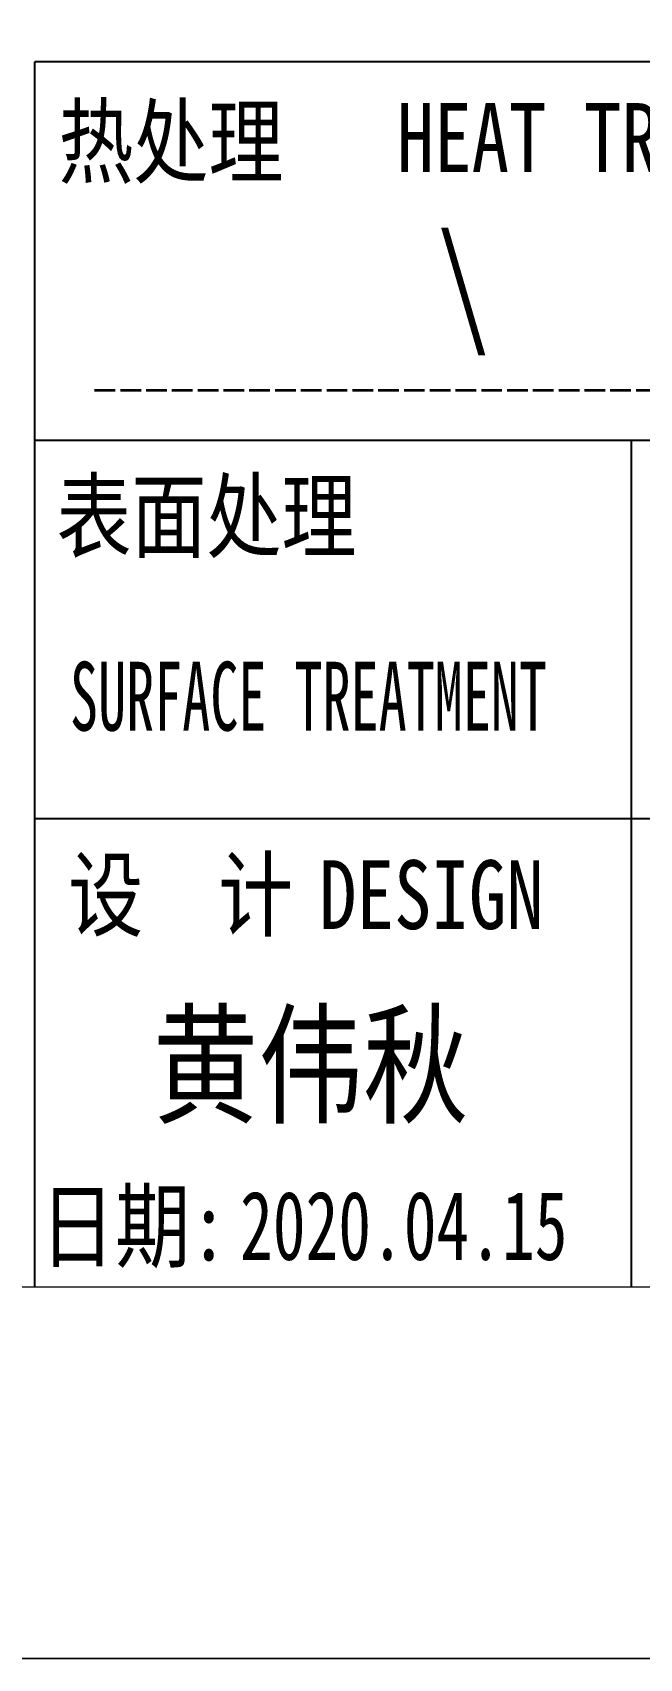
# Model space of a CAD drawing. Header units: millimetres. Extents: x 1333 to 70140, y -42879 to -5704.
# Drawn here: x 68642.6 to 68686.7, y -26173.4 to -26055.3 of the extents above; entities that cross this region are included whole.
import ezdxf
from ezdxf.enums import TextEntityAlignment as Align

# ---------------------------------------------------------------- set-up
doc = ezdxf.new("R2010")
doc.units = ezdxf.units.MM
doc.header["$LTSCALE"] = 0.5
doc.linetypes.add('AM_ISO02W050x2', pattern=[3.75, 3, -0.75])
doc.layers.add('图\\M+19E79\\M+195B6\\M+18E9A', color=7, linetype='Continuous')
for name, color, linetype, lineweight in [('图框', 7, 'Continuous', 18), ('热处理', 7, 'Continuous', 20), ('粗虚线', 6, 'AM_ISO02W050x2', 35)]:
    doc.layers.add(name, color=color, linetype=linetype, lineweight=lineweight)
doc.layers.add('打印', color=7, linetype='Continuous', lineweight=15, plot=False)
doc.layers.add('打印-禁用', color=7, linetype='Continuous', lineweight=15, plot=False)
doc.styles.add('国标', font='simfang.ttf', dxfattribs={"width": 0.8})

# ---------------------------------------------------------------- blocks, each defined once
blk = doc.blocks.new('GZDEH零件A3图框V01版')
at = {"layer": '图\\M+19E79\\M+195B6\\M+18E9A', "color": 7}
blk.add_line((3272.49, -1788.461), (3092.49, -1788.461), dxfattribs=at)
at = {"layer": '图\\M+19E79\\M+195B6\\M+18E9A', "color": 9}
for p, q in [((3272.49, -1788.461), (3092.49, -1788.461)), ((3181.99, -1802.211), (3092.49, -1802.211)), ((3114.17, -1802.211), (3114.17, -1815.961)), ((3181.99, -1815.961), (3092.49, -1815.961)), ((3114.17, -1815.961), (3114.17, -1832.961)), ((3114.17, -1815.961), (3114.17, -1832.961))]:
    blk.add_line(p, q, dxfattribs=at)
at = {"layer": '图\\M+19E79\\M+195B6\\M+18E9A', "color": 9, "linetype": 'Continuous'}
blk.add_line((3092.49, -1832.961), (3092.49, -1788.461), dxfattribs=at)
at = {"layer": '图框', "linetype": 'Continuous'}
blk.add_line((2882.49, -1832.961), (3272.49, -1832.961), dxfattribs=at)
at = {"layer": '打印-禁用', "linetype": 'Continuous'}
blk.add_line((2857.49, -1846.461), (3277.49, -1846.461), dxfattribs=at)
at = {"layer": '图\\M+19E79\\M+195B6\\M+18E9A', "color": 9, "style": '国标'}
for s, width, p in [('热处理', 0.8, (3093.349, -1792.606)), ('表面处理', 0.8, (3093.275, -1806.208)), ('SURFACE TREATMENT', 0.6, (3093.768, -1812.752)), (' DESIGN', 0.8, (3101.469, -1819.96))]:
    blk.add_text(s, height=2.5, dxfattribs=dict(at, width=width)).set_placement(p)
at = {"layer": '图\\M+19E79\\M+195B6\\M+18E9A', "color": 9, "style": '国标', "width": 0.8}
for s, p in [('HEAT TREAT', (3112.454, -1792.456)), ('设  计', (3097.793, -1819.96)), ('日期:', (3096.088, -1831.999))]:
    blk.add_text(s, height=2.5, dxfattribs=at).set_placement(p, align=Align.CENTER)
blk = doc.blocks.new('DEH A3')
at = {"layer": '图框'}
blk.add_blockref('GZDEH零件A3图框V01版', (-2857.49, 1846.461), dxfattribs=at)

msp = doc.modelspace()

# ---------------------------------------------------------------- linework, layer by layer
at = {"layer": '打印'}
msp.add_lwpolyline([(68172.748, -25579.398), (69012.748, -25579.398), (69012.748, -26173.398), (68172.748, -26173.398)], close=True, dxfattribs=at)
at = {"layer": '粗虚线'}
msp.add_line((68647.097, -26081.255), (68702.82, -26081.255), dxfattribs=at)

# ---------------------------------------------------------------- block references
at = {"layer": '图框', "xscale": 2.000000000000017, "yscale": 2.000000000000017, "zscale": 2.000000000000017, "rotation": 359.9999925153066}
msp.add_blockref('DEH A3', (68172.748, -26173.398), dxfattribs=at)

# ---------------------------------------------------------------- texts
at = {"layer": '图\\M+19E79\\M+195B6\\M+18E9A', "color": 3, "style": '国标'}
for s, height, width, p in [('黄伟秋', 7, 0.8, (68651.344, -26133.765)), ('2020.04.15', 5, 0.7, (68657.674, -26144.438))]:
    msp.add_text(s, height=height, rotation=359.99999, dxfattribs=dict(at, width=width)).set_placement(p)
at = {"layer": '热处理', "color": 3, "style": '国标', "width": 0.8}
msp.add_text('\\', height=7, rotation=359.99999, dxfattribs=at).set_placement((68673.907, -26077.006), align=Align.CENTER)

doc.saveas('drawing.dxf')
